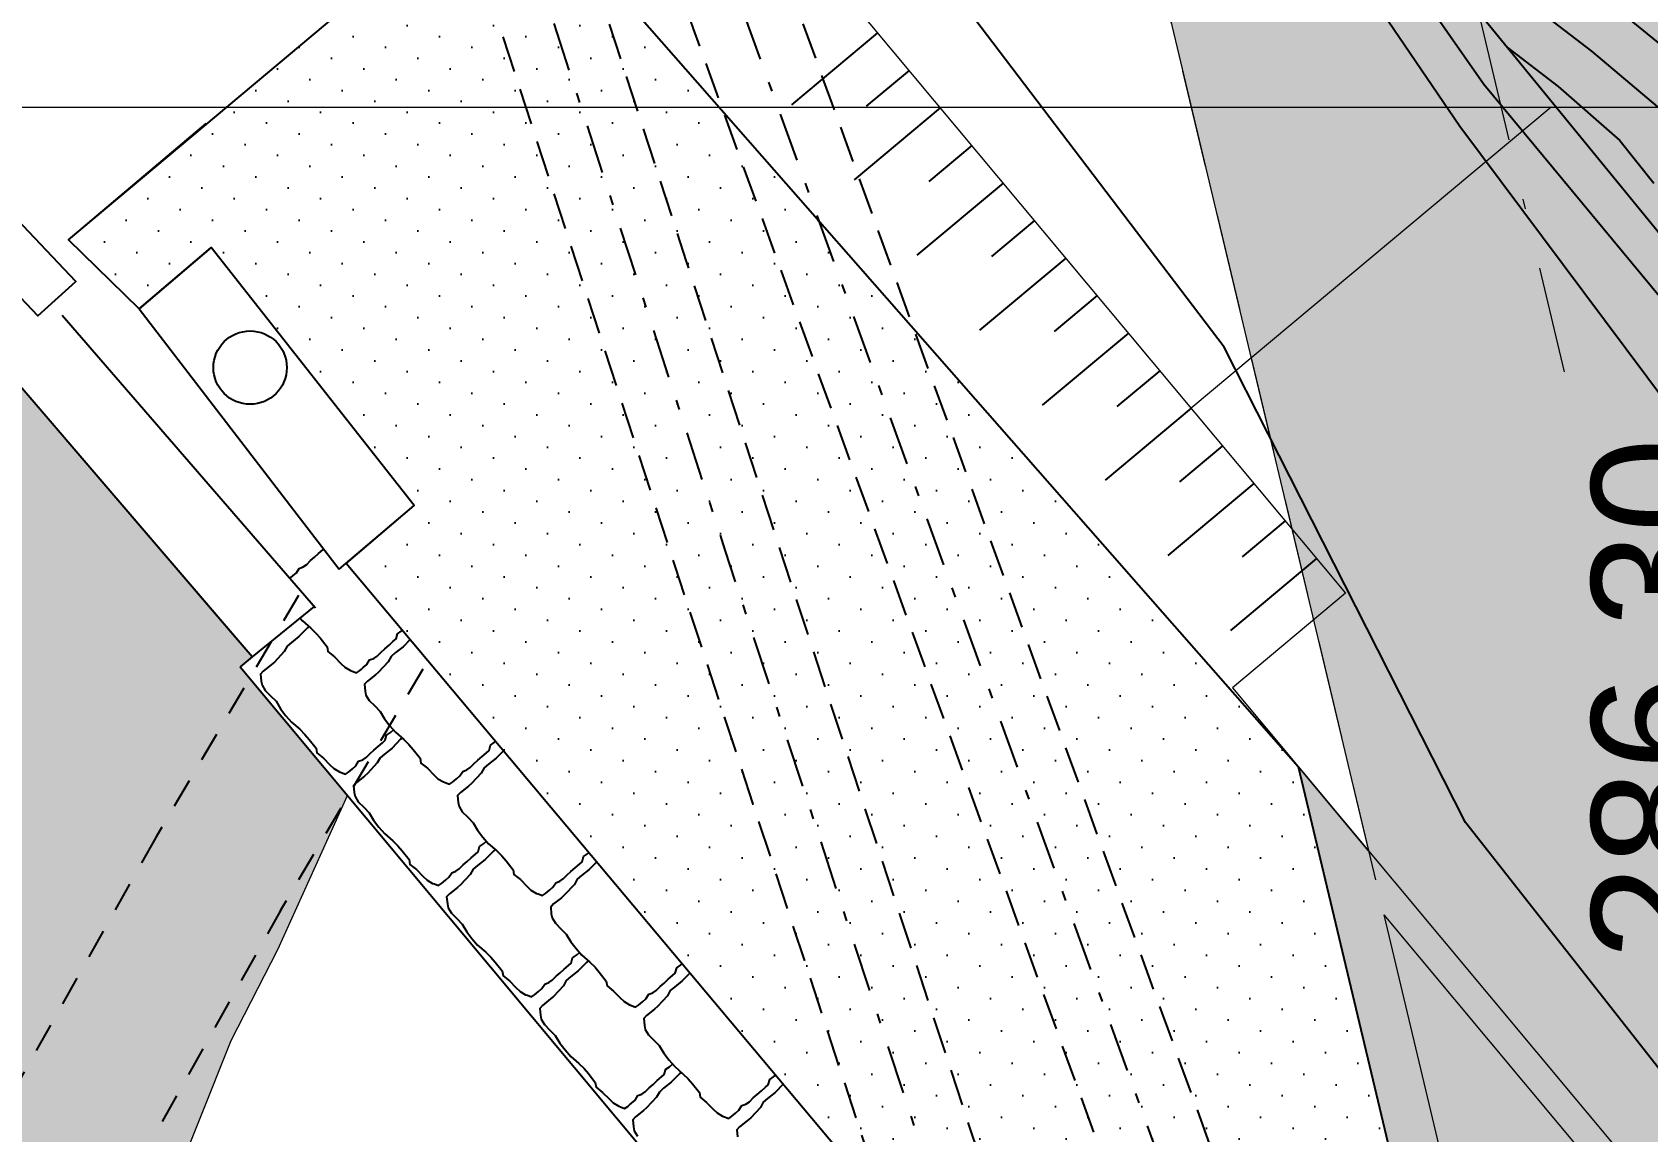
# Model space of a CAD drawing. Extents: x 62300 to 62842, y 108162 to 108787.
# Drawn here: x 62469.27 to 62485.79, y 108539.53 to 108550.77 of the extents above; entities that cross this region are included whole.
import ezdxf
from ezdxf.enums import TextEntityAlignment as Align

# ---------------------------------------------------------------- set-up
doc = ezdxf.new("R2010")
doc.units = 0
doc.header["$LTSCALE"] = 0.999985
doc.header["$MEASUREMENT"] = 0
for name, pattern in [('DASHED', [2.25, 2, -0.25]), ('DOT', [0.55, 0.3, -0.25]), ('NASCOSTA', [9.525, 6.35, -3.175]), ('TRATTEGGIATA', [0.75, 0.5, -0.25]), ('TRATTEGGIATA2', [0.375, 0.25, -0.125]), ('TRATTOPUNTO2', [0.5, 0.25, -0.125, 0, -0.125])]:
    doc.linetypes.add(name, pattern=pattern)
for name, color, linetype in [('-GZ-Bord route', 7, 'Continuous'), ('Bâti', 7, 'Continuous'), ('Conduite 1000', 170, 'Continuous'), ('coordinate', 2, 'Continuous'), ('curve livello 1m', 2, 'Continuous'), ('curve livello 5m', 7, 'Continuous'), ('GéoSEBESélec', 6, 'Continuous'), ('Limite fiume', 6, 'Continuous'), ('LIN010TR', 2, 'NASCOSTA'), ('LIN018CO', 6, 'Continuous'), ('LIN025CO', 7, 'Continuous'), ('LIN035CO', 1, 'Continuous'), ('LINCOLO-ROSSO-025', 10, 'Continuous'), ('pendenze', 2, 'Continuous'), ('Per+Mod Surf', 7, 'Continuous'), ('sezioni', 7, 'Continuous'), ('TEXT035', 1, 'Continuous'), ('TRATTCOLO-32', 255, 'Continuous')]:
    doc.layers.add(name, color=color, linetype=linetype)
doc.layers.add('0_Hatch', color=2, linetype='Continuous', lineweight=9)
doc.layers.add('Colori bordi', color=5, linetype='Continuous', plot=False)
doc.styles.add('ARIAL', font='arial.ttf')

# ---------------------------------------------------------------- blocks, each defined once
blk = doc.blocks.new('CIRCLE')
at = {"color": 0}
blk.add_circle((0, 0), 0.375, dxfattribs=at)
at = {"flags": 1}
for tag, p in [('POINTNUMBER', (0, 0)), ('COMMENT', (0, -1.25))]:
    blk.add_attdef(tag, p, '', height=1, dxfattribs=at)
blk = doc.blocks.new('quote')
at = {"layer": 'LIN018CO'}
for p, q in [((0.0007, 0.0007), (-0.0007, -0.0007)), ((0.0007, -0.0007), (-0.0007, 0.0007))]:
    blk.add_line(p, q, dxfattribs=at)
at = {"layer": 'LIN035CO'}
for p, q in [((-0.0133, 0.0133), (-0.1061, 0.1061)), ((0.1061, 0.1061), (0.0133, 0.0133)), ((-0.0133, -0.0133), (-0.1061, -0.1061)), ((0.1061, -0.1061), (0.0133, -0.0133))]:
    blk.add_line(p, q, dxfattribs=at)
at = {"layer": 'TEXT035', "style": 'ARIAL'}
blk.add_attdef('VALORE', text='', height=0.25, dxfattribs=at).set_placement((0, 0.3299), align=Align.CENTER)
blk = doc.blocks.new('CONTORNO')
at = {"layer": 'Colori bordi', "lineweight": 0, "ltscale": 2, "flags": 128}
blk.add_lwpolyline([(-22.578, 81.44), (16.586, -82.868), (15.866, -82.007), (19.27, -96.287), (18.407, -96.98), (19.153, -100.108)], dxfattribs=at)

msp = doc.modelspace()

# ---------------------------------------------------------------- hatches: boundary and pattern name
at = {"layer": '0_Hatch'}
h = msp.add_hatch(color=23, dxfattribs=at)
h.dxf.hatch_style = 1
h.paths.add_polyline_path([(62483.297, 108515.684), (62482.032, 108517.097), (62480.797, 108518.624), (62479.381, 108520.094), (62478.303, 108521.736), (62477.321, 108523.279), (62476.207, 108524.706), (62475.417, 108526.585), (62474.691, 108527.672), (62474.199, 108528.908), (62472.861, 108530.056), (62471.982, 108530.92), (62470.881, 108534.491), (62470.759, 108537.242), (62470.68, 108538.889), (62471.308, 108540.459), (62471.782, 108541.391), (62472.496, 108542.964), (62471.397, 108544.28), (62471.521, 108544.381), (62471.307, 108544.63), (62468.158, 108548.302), (62467.459, 108547.562), (62466.818, 108546.48), (62466.033, 108544.564), (62465.943, 108542.034), (62464.463, 108541.58), (62464.922, 108540.056), (62465.635, 108538.368), (62466.526, 108536.084), (62467.294, 108533.586), (62467.904, 108531.734), (62468.335, 108529.356), (62469.135, 108527.456), (62470.188, 108525.91), (62471.267, 108524.698), (62472.873, 108522.774), (62474.189, 108520.808), (62475.889, 108518.535), (62477.975, 108515.927), (62480.167, 108513.315), (62482.457, 108510.57), (62484.555, 108507.662), (62486.92, 108504.999), (62489.135, 108502.419), (62490.622, 108500.479), (62491.827, 108498.973), (62493.129, 108497.806), (62494.48, 108496.495), (62496.19, 108495.56), (62497.731, 108495.16), (62499.247, 108494.765), (62500.926, 108494.352), (62502.672, 108493.881), (62504.595, 108493.435), (62506.229, 108492.99), (62508.5, 108492.315), (62510.226, 108491.698), (62512.018, 108490.794), (62513.477, 108490.005), (62515.152, 108489.294), (62513.59, 108490.987), (62513.852, 108495.246), (62509.551, 108501.17), (62508.982, 108501.068), (62506.616, 108500.849), (62505.254, 108500.524), (62503.455, 108500.237), (62501.638, 108500.05), (62499.811, 108499.923), (62498.418, 108499.75), (62497.259, 108500.191), (62496.031, 108500.762), (62495.132, 108501.512), (62493.506, 108503.289), (62492.119, 108504.715), (62490.787, 108506.486), (62489.29, 108508.763), (62487.365, 108510.725), (62486.104, 108512.363), (62484.545, 108514.141)])
at = {"layer": 'LINCOLO-ROSSO-025', "linetype": 'Continuous', "lineweight": 0}
msp.add_hatch(color=256, dxfattribs=at).paths.add_polyline_path([(62469.347, 108625.982), (62463.354, 108624.554), (62482.936, 108542.4), (62482.217, 108543.261), (62485.62, 108528.981), (62484.758, 108528.288), (62485.503, 108525.16), (62493.401, 108518.757), (62496.282, 108519.444), (62494.79, 108521.391), (62492.516, 108530.934), (62491.797, 108531.794)])
at = {"layer": 'pendenze', "linetype": 'Continuous'}
h = msp.add_hatch(dxfattribs=at)
h.set_pattern_fill('DOTS', color=256, scale=5, angle=-45, style=0)
h.set_pattern_definition([(225, (0, 0), (0.11048543456, -0.3314563037), [0, -0.3125])])
h.paths.add_polyline_path([(62481.776, 108535.366), (62481.261, 108534.878), (62472.483, 108545.338), (62473.178, 108545.93), (62471.102, 108548.566), (62470.366, 108547.939), (62469.644, 108548.644), (62474.162, 108552.434), (62480.831, 108544.839), (62482.217, 108543.261), (62485.026, 108531.477)])

# ---------------------------------------------------------------- linework, layer by layer
at = {"layer": '-GZ-Bord route', "flags": 128}
for points in [[(62498.155, 108525.51), (62495.275, 108528.894), (62490.572, 108534.581), (62487.994, 108537.515), (62483.927, 108542.689), (62481.46, 108547.547), (62478.016, 108552.084), (62474.94, 108556.304), (62470.895, 108560.849), (62466.854, 108565.077), (62462.762, 108569.767), (62459.619, 108573.3)], [(62465.793, 108572.436), (62469.569, 108567.904), (62473.466, 108563.359), (62477.339, 108558.804), (62480.998, 108554.031), (62483.872, 108549.807), (62487.262, 108545.269), (62491.196, 108540.506), (62493.842, 108536.502), (62497.576, 108531.475), (62500.796, 108527.552), (62504.292, 108523.638)]]:
    msp.add_lwpolyline(points, dxfattribs=at)
at = {"linetype": 'Continuous', "lineweight": 0, "flags": 128}
msp.add_lwpolyline([(62474.199, 108528.908), (62472.861, 108530.056), (62471.982, 108530.92), (62470.881, 108534.491), (62470.759, 108537.242), (62470.68, 108538.889), (62471.308, 108540.459), (62471.782, 108541.391), (62472.496, 108542.964)], dxfattribs=at)
at = {"layer": 'Bâti', "linetype": 'Continuous'}
for p, q in [((62471.521, 108544.381), (62466.582, 108550.14)), ((62469.644, 108548.644), (62471.052, 108549.835)), ((62470.366, 108547.939), (62471.098, 108548.562)), ((62473.178, 108545.93), (62471.102, 108548.566)), ((62470.366, 108547.939), (62472.411, 108545.277)), ((62469.579, 108547.875), (62472.168, 108544.884)), ((62472.411, 108545.277), (62473.178, 108545.93)), ((62472.156, 108544.897), (62471.521, 108544.381))]:
    msp.add_line(p, q, dxfattribs=at)
at = {"layer": 'Bâti', "linetype": 'DOT'}
for p, q in [((62471.995, 108545.009), (62470.535, 108542.537)), ((62473.267, 108544.257), (62471.807, 108541.785)), ((62470.535, 108542.537), (62468.861, 108539.553)), ((62471.824, 108541.814), (62470.15, 108538.83))]:
    msp.add_line(p, q, dxfattribs=at)
at = {"layer": 'Bâti', "linetype": 'Continuous', "flags": 128}
msp.add_lwpolyline([(62408.53, 108616.222), (62417.105, 108604.218), (62426.043, 108593.379), (62435.934, 108582.453), (62456.713, 108561.2), (62469.331, 108547.867), (62469.718, 108548.22), (62457.091, 108561.564), (62436.315, 108582.812), (62426.44, 108593.721), (62417.52, 108604.538), (62408.949, 108616.484), (62413.759, 108619.441)], dxfattribs=at)
at = {"layer": 'Colori bordi', "linetype": 'Continuous', "lineweight": 0, "flags": 128}
msp.add_lwpolyline([(62485.503, 108525.16), (62484.758, 108528.288), (62471.397, 108544.28), (62471.521, 108544.381), (62471.307, 108544.63), (62466.582, 108550.14), (62461.323, 108555.669), (62452.234, 108564.908), (62445.975, 108571.355), (62438.597, 108578.993), (62431.968, 108586.051), (62422.759, 108596.383), (62419.614, 108600.43), (62408.579, 108615.912)], dxfattribs=at)
at = {"layer": 'Conduite 1000', "linetype": 'TRATTEGGIATA2', "ltscale": 1.5, "flags": 128}
for points, elevation in [([(62462.951, 108569.266), (62468.482, 108563.313), (62474.066, 108557.787), (62475.014, 108556.513), (62475.806, 108554.754), (62477.042, 108551.158), (62484.673, 108530.139), (62485.796, 108527.96), (62486.539, 108527.03), (62496.147, 108515.461), (62498.015, 108513.188), (62499.314, 108511.67), (62499.508, 108511.447), (62501.86, 108508.75), (62502.044, 108508.532), (62503.096, 108507.296), (62503.169, 108507.21), (62506.669, 108502.962), (62510.917, 108497.796), (62515.172, 108492.623), (62520.198, 108486.553), (62525.225, 108480.482), (62530.361, 108474.313), (62535.499, 108468.144), (62540.212, 108462.497), (62544.926, 108456.851), (62565.713, 108432.084), (62567.128, 108430.36), (62568.411, 108428.898), (62569.163, 108427.961), (62570.114, 108426.834), (62570.457, 108426.45), (62575.082, 108420.662), (62582.399, 108411.97), (62582.754, 108410.872), (62581.736, 108410.542), (62581.445, 108411.441), (62574.254, 108419.984), (62569.64, 108425.759), (62569.306, 108426.133), (62568.337, 108427.281), (62567.592, 108428.209), (62566.312, 108429.667), (62564.89, 108431.401), (62544.106, 108456.164), (62539.391, 108461.812), (62534.677, 108467.459), (62529.539, 108473.629), (62524.402, 108479.799), (62519.374, 108485.87), (62514.347, 108491.942), (62510.09, 108497.117), (62505.844, 108502.281), (62502.347, 108506.525), (62502.28, 108506.604), (62501.229, 108507.839), (62501.048, 108508.052), (62498.701, 108510.744), (62498.504, 108510.971), (62497.195, 108512.501), (62495.322, 108514.78), (62485.71, 108526.354), (62484.894, 108527.375), (62483.691, 108529.709), (62476.034, 108550.802), (62474.81, 108554.36), (62474.086, 108555.967), (62473.256, 108557.084), (62467.714, 108562.568), (62462.167, 108568.537)], 279.04), ([(62463.405, 108565.574), (62465.133, 108563.791), (62469.02, 108559.793), (62472.915, 108555.789), (62473.768, 108554.683), (62474.27, 108553.501), (62475.053, 108551.212), (62475.959, 108548.424), (62476.864, 108545.64), (62482.403, 108528.776), (62483.598, 108526.257), (62484.158, 108525.609), (62494.437, 108513.44), (62495.976, 108511.575), (62496.99, 108510.456), (62498.469, 108508.942), (62499.969, 108507.403), (62500.142, 108507.214), (62501.341, 108505.952), (62503.051, 108503.871), (62504.767, 108501.782), (62509.889, 108495.622), (62515.014, 108489.461), (62518.195, 108485.622), (62525.264, 108477.098), (62530.391, 108470.978), (62534.032, 108466.633), (62535.529, 108464.845), (62535.642, 108464.708), (62536.737, 108463.404), (62545.242, 108453.253), (62545.418, 108453.044), (62561.204, 108434.247), (62563.166, 108431.887), (62565.561, 108428.98), (62566.396, 108428.011), (62567.418, 108426.731), (62568.805, 108425.067), (62572.623, 108420.422), (62576.608, 108415.646), (62580.658, 108410.792), (62581.152, 108409.337), (62580.139, 108408.993), (62579.709, 108410.26), (62575.787, 108414.96), (62571.799, 108419.739), (62567.981, 108424.384), (62566.589, 108426.054), (62565.572, 108427.328), (62564.743, 108428.291), (62562.342, 108431.205), (62560.383, 108433.561), (62544.599, 108452.356), (62544.422, 108452.566), (62535.917, 108462.716), (62534.82, 108464.023), (62534.706, 108464.161), (62533.211, 108465.946), (62529.571, 108470.291), (62524.442, 108476.413), (62517.372, 108484.939), (62514.19, 108488.777), (62509.066, 108494.938), (62503.943, 108501.1), (62502.224, 108503.191), (62500.538, 108505.243), (62499.359, 108506.485), (62499.192, 108506.668), (62497.703, 108508.194), (62496.211, 108509.723), (62495.167, 108510.875), (62493.616, 108512.754), (62483.344, 108524.914), (62482.694, 108525.668), (62481.407, 108528.378), (62475.846, 108545.308), (62474.941, 108548.093), (62474.037, 108550.874), (62473.27, 108553.119), (62472.836, 108554.139), (62472.105, 108555.087), (62468.252, 108559.048), (62464.365, 108563.045), (62462.637, 108564.829)], 277.833)]:
    msp.add_lwpolyline(points, close=True, dxfattribs=dict(at, elevation=elevation))
at = {"layer": 'Conduite 1000', "linetype": 'TRATTOPUNTO2', "ltscale": 2, "flags": 128}
for points, elevation in [([(62462.559, 108568.901), (62468.098, 108562.94), (62473.661, 108557.435), (62474.55, 108556.24), (62475.308, 108554.557), (62476.538, 108550.98), (62484.182, 108529.924), (62485.345, 108527.667), (62486.124, 108526.692), (62495.734, 108515.121), (62497.605, 108512.844), (62498.909, 108511.32), (62499.105, 108511.096), (62501.454, 108508.401), (62501.636, 108508.186), (62502.688, 108506.95), (62502.758, 108506.868), (62506.256, 108502.622), (62510.504, 108497.456), (62514.759, 108492.282), (62519.786, 108486.211), (62524.813, 108480.14), (62529.95, 108473.971), (62535.088, 108467.802), (62539.801, 108462.154), (62544.516, 108456.507), (62565.301, 108431.742), (62566.72, 108430.013), (62568.001, 108428.553), (62568.75, 108427.621), (62569.71, 108426.484), (62570.049, 108426.105), (62574.668, 108420.323), (62581.922, 108411.705), (62582.245, 108410.707)], 279.04), ([(62463.021, 108565.201), (62464.749, 108563.418), (62468.636, 108559.42), (62472.51, 108555.438), (62473.302, 108554.411), (62473.77, 108553.31), (62474.545, 108551.043), (62475.45, 108548.258), (62476.355, 108545.474), (62481.905, 108528.577), (62483.146, 108525.962), (62483.751, 108525.261), (62494.026, 108513.097), (62495.571, 108511.225), (62496.601, 108510.09), (62498.086, 108508.568), (62499.58, 108507.036), (62499.751, 108506.85), (62500.939, 108505.597), (62502.637, 108503.531), (62504.355, 108501.441), (62509.478, 108495.28), (62514.602, 108489.119), (62517.784, 108485.281), (62524.853, 108476.755), (62529.981, 108470.634), (62533.622, 108466.289), (62535.117, 108464.503), (62535.231, 108464.366), (62536.327, 108463.06), (62544.832, 108452.909), (62545.008, 108452.7), (62560.794, 108433.904), (62562.754, 108431.546), (62565.152, 108428.636), (62565.984, 108427.67), (62567.003, 108426.392), (62568.393, 108424.725), (62572.211, 108420.08), (62576.198, 108415.303), (62580.184, 108410.526), (62580.646, 108409.165)], 277.833)]:
    msp.add_lwpolyline(points, dxfattribs=dict(at, elevation=elevation))
at = {"layer": 'coordinate', "linetype": 'Continuous', "lineweight": 0}
msp.add_line((62300, 108550), (62494.639, 108550), dxfattribs=at)
at = {"layer": 'curve livello 1m'}
msp.add_line((62481.068, 108554.638), (62490.287, 108543.354), dxfattribs=at)
at = {"layer": 'curve livello 1m', "flags": 128}
for points in [[(62485.894, 108550.006), (62485.22, 108550.575), (62484.404, 108551.2)], [(62484.361, 108550.608), (62484.876, 108550.211), (62485.507, 108549.662), (62485.854, 108549.224)]]:
    msp.add_lwpolyline(points, dxfattribs=at)
at = {"layer": 'curve livello 5m', "flags": 128}
msp.add_lwpolyline([(62485.548, 108550.946), (62486.28, 108550.35)], dxfattribs=at)
at = {"layer": 'Limite fiume', "linetype": 'Continuous'}
for p, q in [((62471.521, 108544.381), (62471.397, 108544.28)), ((62471.397, 108544.28), (62484.758, 108528.288))]:
    msp.add_line(p, q, dxfattribs=at)
at = {"layer": 'Limite fiume', "linetype": 'Continuous', "flags": 128}
msp.add_lwpolyline([(62481.776, 108535.366), (62481.261, 108534.878), (62472.483, 108545.338), (62473.178, 108545.93), (62471.102, 108548.566), (62470.366, 108547.939), (62469.644, 108548.644), (62474.162, 108552.434), (62480.831, 108544.839), (62482.217, 108543.261), (62485.026, 108531.477)], close=True, dxfattribs=at)
at = {"layer": 'LIN010TR', "linetype": 'TRATTOPUNTO2', "lineweight": 0, "ltscale": 5, "flags": 128}
msp.add_lwpolyline([(62455.145, 108672.281), (62484.936, 108547.295)], dxfattribs=at)
at = {"layer": 'LIN018CO'}
for p, q in [((62477.917, 108550.76), (62477.036, 108550.025)), ((62478.238, 108550.377), (62477.799, 108550.01)), ((62478.558, 108549.993), (62477.677, 108549.257)), ((62478.879, 108549.609), (62478.44, 108549.243)), ((62479.199, 108549.226), (62478.319, 108548.49)), ((62479.52, 108548.842), (62479.081, 108548.476)), ((62479.84, 108548.458), (62478.96, 108547.723)), ((62480.161, 108548.075), (62479.722, 108547.708)), ((62480.482, 108547.691), (62479.601, 108546.955)), ((62480.802, 108547.307), (62480.364, 108546.941)), ((62481.123, 108546.923), (62480.242, 108546.188)), ((62481.443, 108546.54), (62481.005, 108546.173)), ((62481.764, 108546.156), (62480.883, 108545.42)), ((62482.084, 108545.772), (62481.646, 108545.406)), ((62482.405, 108545.389), (62481.524, 108544.653))]:
    msp.add_line(p, q, dxfattribs=at)
at = {"layer": 'LIN025CO', "linetype": 'TRATTEGGIATA', "lineweight": 0, "ltscale": 2}
msp.add_line((62439.65, 108724.004), (62483.092, 108541.745), dxfattribs=at)
at = {"layer": 'LIN025CO', "linetype": 'Continuous', "lineweight": 0}
for p, q in [((62482.217, 108543.261), (62486.548, 108525.091)), ((62482.217, 108543.261), (62492.516, 108530.933)), ((62483.092, 108541.745), (62487.034, 108525.207)), ((62483.092, 108541.745), (62491.953, 108531.14))]:
    msp.add_line(p, q, dxfattribs=at)
at = {"layer": 'pendenze', "linetype": 'Continuous', "flags": 128}
for points in [[(62471.908, 108545.184), (62471.918, 108545.192), (62471.937, 108545.21), (62471.973, 108545.24), (62472.002, 108545.286), (62472.044, 108545.302), (62472.079, 108545.325), (62472.118, 108545.367), (62472.158, 108545.401), (62472.201, 108545.439), (62472.244, 108545.477), (62472.252, 108545.483)], [(62472.011, 108544.779), (62472.036, 108544.75), (62472.12, 108544.677), (62472.172, 108544.626), (62472.216, 108544.575), (62472.288, 108544.485), (62472.295, 108544.436), (62472.362, 108544.383), (62472.427, 108544.316), (62472.469, 108544.276), (62472.526, 108544.242), (62472.526, 108544.242), (62472.544, 108544.237), (62472.587, 108544.22), (62472.618, 108544.24), (62472.638, 108544.257), (62472.657, 108544.274), (62472.693, 108544.305), (62472.722, 108544.351), (62472.764, 108544.366), (62472.799, 108544.39), (62472.839, 108544.431), (62472.878, 108544.465), (62472.921, 108544.503), (62472.964, 108544.541), (62472.992, 108544.565), (62473.007, 108544.619), (62473.046, 108544.646), (62473.056, 108544.655)], [(62472.104, 108544.691), (62472.088, 108544.679), (62472, 108544.589), (62471.922, 108544.528), (62471.878, 108544.49), (62471.849, 108544.437), (62471.749, 108544.329), (62471.717, 108544.302), (62471.635, 108544.237), (62471.607, 108544.206), (62471.613, 108544.135), (62471.622, 108544.094), (62471.655, 108544.04), (62471.71, 108543.984), (62471.765, 108543.928), (62471.812, 108543.851), (62471.866, 108543.781), (62471.924, 108543.714), (62472.008, 108543.642), (62472.06, 108543.59), (62472.104, 108543.539), (62472.176, 108543.449), (62472.183, 108543.4), (62472.25, 108543.347), (62472.315, 108543.28), (62472.357, 108543.24), (62472.414, 108543.206), (62472.414, 108543.206), (62472.432, 108543.201), (62472.475, 108543.184), (62472.506, 108543.204), (62472.526, 108543.221), (62472.546, 108543.238), (62472.581, 108543.269), (62472.61, 108543.315), (62472.652, 108543.33), (62472.687, 108543.354), (62472.727, 108543.395), (62472.766, 108543.43), (62472.809, 108543.467), (62472.853, 108543.505), (62472.88, 108543.529), (62472.895, 108543.583), (62472.934, 108543.61), (62472.965, 108543.637)], [(62473.136, 108544.56), (62473.064, 108544.486), (62472.985, 108544.424), (62472.942, 108544.387), (62472.912, 108544.333), (62472.812, 108544.226), (62472.781, 108544.198), (62472.699, 108544.134), (62472.671, 108544.103), (62472.677, 108544.032), (62472.685, 108543.991), (62472.718, 108543.937), (62472.774, 108543.881), (62472.829, 108543.825), (62472.875, 108543.748), (62472.93, 108543.678), (62472.988, 108543.611), (62473.071, 108543.538), (62473.123, 108543.487), (62473.168, 108543.436), (62473.239, 108543.346), (62473.247, 108543.297), (62473.313, 108543.244), (62473.379, 108543.177), (62473.421, 108543.137), (62473.477, 108543.103), (62473.477, 108543.103), (62473.496, 108543.098), (62473.539, 108543.081), (62473.57, 108543.101), (62473.589, 108543.118), (62473.609, 108543.135), (62473.644, 108543.166), (62473.674, 108543.212), (62473.715, 108543.227), (62473.75, 108543.251), (62473.79, 108543.292), (62473.829, 108543.326), (62473.873, 108543.364), (62473.916, 108543.402), (62473.944, 108543.426), (62473.958, 108543.48), (62473.997, 108543.507), (62474.01, 108543.518)], [(62473.056, 108543.552), (62473.039, 108543.54), (62472.952, 108543.45), (62472.873, 108543.389), (62472.83, 108543.351), (62472.8, 108543.298), (62472.701, 108543.19), (62472.669, 108543.163), (62472.587, 108543.098), (62472.559, 108543.067), (62472.565, 108542.996), (62472.573, 108542.955), (62472.606, 108542.901), (62472.662, 108542.845), (62472.717, 108542.789), (62472.763, 108542.712), (62472.818, 108542.642), (62472.876, 108542.575), (62472.96, 108542.503), (62473.011, 108542.451), (62473.056, 108542.4), (62473.127, 108542.31), (62473.135, 108542.261), (62473.202, 108542.208), (62473.267, 108542.141), (62473.309, 108542.101), (62473.366, 108542.067), (62473.366, 108542.067), (62473.384, 108542.062), (62473.427, 108542.045), (62473.458, 108542.065), (62473.477, 108542.082), (62473.497, 108542.099), (62473.533, 108542.13), (62473.562, 108542.176), (62473.603, 108542.191), (62473.638, 108542.215), (62473.678, 108542.256), (62473.718, 108542.291), (62473.761, 108542.328), (62473.804, 108542.366), (62473.832, 108542.39), (62473.847, 108542.444), (62473.885, 108542.471), (62473.917, 108542.498)], [(62474.09, 108543.423), (62474.015, 108543.347), (62473.937, 108543.285), (62473.894, 108543.248), (62473.864, 108543.194), (62473.764, 108543.087), (62473.733, 108543.059), (62473.65, 108542.995), (62473.622, 108542.964), (62473.629, 108542.893), (62473.637, 108542.852), (62473.67, 108542.798), (62473.725, 108542.742), (62473.781, 108542.686), (62473.827, 108542.609), (62473.881, 108542.539), (62473.939, 108542.472), (62474.023, 108542.399), (62474.075, 108542.348), (62474.119, 108542.297), (62474.191, 108542.206), (62474.198, 108542.158), (62474.265, 108542.105), (62474.331, 108542.038), (62474.372, 108541.998), (62474.429, 108541.964), (62474.429, 108541.964), (62474.447, 108541.959), (62474.49, 108541.942), (62474.521, 108541.962), (62474.541, 108541.979), (62474.561, 108541.996), (62474.596, 108542.027), (62474.625, 108542.073), (62474.667, 108542.088), (62474.702, 108542.112), (62474.742, 108542.153), (62474.781, 108542.187), (62474.824, 108542.225), (62474.868, 108542.263), (62474.895, 108542.287), (62474.91, 108542.341), (62474.949, 108542.368), (62474.964, 108542.381)], [(62474.008, 108542.413), (62473.991, 108542.401), (62473.903, 108542.311), (62473.825, 108542.25), (62473.782, 108542.212), (62473.752, 108542.159), (62473.652, 108542.051), (62473.621, 108542.024), (62473.539, 108541.959), (62473.51, 108541.928), (62473.517, 108541.857), (62473.525, 108541.816), (62473.558, 108541.762), (62473.613, 108541.706), (62473.669, 108541.65), (62473.715, 108541.573), (62473.769, 108541.503), (62473.827, 108541.436), (62473.911, 108541.364), (62473.963, 108541.312), (62474.007, 108541.261), (62474.079, 108541.171), (62474.087, 108541.122), (62474.153, 108541.069), (62474.219, 108541.002), (62474.26, 108540.962), (62474.317, 108540.928), (62474.317, 108540.928), (62474.335, 108540.923), (62474.378, 108540.906), (62474.409, 108540.926), (62474.429, 108540.943), (62474.449, 108540.96), (62474.484, 108540.991), (62474.513, 108541.037), (62474.555, 108541.052), (62474.59, 108541.076), (62474.63, 108541.117), (62474.669, 108541.152), (62474.712, 108541.189), (62474.756, 108541.227), (62474.783, 108541.251), (62474.798, 108541.305), (62474.837, 108541.332), (62474.868, 108541.359)], [(62475.044, 108542.286), (62474.967, 108542.208), (62474.889, 108542.146), (62474.845, 108542.109), (62474.816, 108542.055), (62474.716, 108541.948), (62474.684, 108541.92), (62474.602, 108541.856), (62474.574, 108541.825), (62474.58, 108541.754), (62474.588, 108541.713), (62474.622, 108541.659), (62474.677, 108541.603), (62474.732, 108541.547), (62474.779, 108541.47), (62474.833, 108541.4), (62474.891, 108541.333), (62474.975, 108541.26), (62475.027, 108541.209), (62475.071, 108541.158), (62475.142, 108541.067), (62475.15, 108541.019), (62475.217, 108540.966), (62475.282, 108540.899), (62475.324, 108540.859), (62475.381, 108540.825), (62475.381, 108540.825), (62475.399, 108540.82), (62475.442, 108540.802), (62475.473, 108540.823), (62475.493, 108540.84), (62475.512, 108540.857), (62475.548, 108540.888), (62475.577, 108540.934), (62475.619, 108540.949), (62475.653, 108540.973), (62475.693, 108541.014), (62475.733, 108541.048), (62475.776, 108541.086), (62475.819, 108541.124), (62475.847, 108541.148), (62475.862, 108541.202), (62475.901, 108541.229), (62475.918, 108541.244)], [(62474.959, 108541.274), (62474.942, 108541.262), (62474.855, 108541.172), (62474.777, 108541.111), (62474.733, 108541.073), (62474.704, 108541.02), (62474.604, 108540.912), (62474.572, 108540.885), (62474.49, 108540.82), (62474.462, 108540.789), (62474.468, 108540.718), (62474.476, 108540.677), (62474.51, 108540.623), (62474.565, 108540.567), (62474.62, 108540.511), (62474.667, 108540.434), (62474.721, 108540.364), (62474.779, 108540.297), (62474.863, 108540.225), (62474.915, 108540.173), (62474.959, 108540.122), (62475.03, 108540.032), (62475.038, 108539.983), (62475.105, 108539.93), (62475.17, 108539.863), (62475.212, 108539.823), (62475.269, 108539.789), (62475.269, 108539.789), (62475.287, 108539.784), (62475.33, 108539.767), (62475.361, 108539.787), (62475.381, 108539.804), (62475.4, 108539.821), (62475.436, 108539.852), (62475.465, 108539.898), (62475.507, 108539.913), (62475.541, 108539.937), (62475.581, 108539.978), (62475.621, 108540.012), (62475.664, 108540.05), (62475.707, 108540.088), (62475.735, 108540.112), (62475.75, 108540.166), (62475.789, 108540.193), (62475.82, 108540.22)], [(62475.997, 108541.15), (62475.918, 108541.069), (62475.84, 108541.007), (62475.797, 108540.97), (62475.767, 108540.916), (62475.667, 108540.809), (62475.636, 108540.781), (62475.554, 108540.717), (62475.526, 108540.686), (62475.532, 108540.615), (62475.54, 108540.574), (62475.573, 108540.52), (62475.628, 108540.464), (62475.684, 108540.408), (62475.73, 108540.331), (62475.784, 108540.261), (62475.843, 108540.194), (62475.926, 108540.121), (62475.978, 108540.07), (62476.023, 108540.018), (62476.094, 108539.928), (62476.102, 108539.88), (62476.168, 108539.827), (62476.234, 108539.76), (62476.275, 108539.72), (62476.332, 108539.686), (62476.332, 108539.686), (62476.35, 108539.681), (62476.394, 108539.663), (62476.424, 108539.683), (62476.444, 108539.701), (62476.464, 108539.718), (62476.499, 108539.749), (62476.528, 108539.795), (62476.57, 108539.81), (62476.605, 108539.834), (62476.645, 108539.875), (62476.684, 108539.909), (62476.728, 108539.947), (62476.771, 108539.985), (62476.798, 108540.009), (62476.813, 108540.063), (62476.852, 108540.09), (62476.872, 108540.107)], [(62475.911, 108540.135), (62475.894, 108540.123), (62475.806, 108540.033), (62475.728, 108539.972), (62475.685, 108539.934), (62475.655, 108539.88), (62475.555, 108539.773), (62475.524, 108539.745), (62475.442, 108539.681), (62475.414, 108539.65), (62475.42, 108539.579), (62475.428, 108539.538), (62475.461, 108539.484)], [(62476.951, 108540.013), (62476.87, 108539.929), (62476.792, 108539.868), (62476.748, 108539.831), (62476.719, 108539.777), (62476.619, 108539.67), (62476.587, 108539.642), (62476.505, 108539.578), (62476.477, 108539.547), (62476.483, 108539.476)]]:
    msp.add_lwpolyline(points, dxfattribs=at)
at = {"layer": 'Per+Mod Surf', "linetype": 'Continuous', "flags": 128}
msp.add_lwpolyline([(62455.601, 108586.787), (62456.102, 108585.325), (62459.392, 108581.423), (62461.169, 108578.813), (62462.578, 108577.175), (62466.283, 108572.778), (62468.636, 108570.512), (62469.768, 108568.178), (62471.868, 108565.796), (62473.629, 108563.613), (62474.872, 108563.349), (62476.254, 108562.054), (62477.96, 108559.359), (62481.492, 108553.994), (62484.117, 108550.238), (62487.857, 108545.722), (62491.463, 108541.041), (62493.955, 108536.693), (62497.797, 108531.754), (62500.973, 108527.8), (62504.654, 108524.161)], dxfattribs=at)
at = {"layer": 'sezioni', "linetype": 'Continuous', "lineweight": 0}
for p, q in [((62468.3, 108562.272), (62482.701, 108545.034)), ((62484.805, 108550), (62481.123, 108546.923)), ((62482.701, 108545.034), (62481.544, 108544.066)), ((62481.544, 108544.066), (62482.217, 108543.261))]:
    msp.add_line(p, q, dxfattribs=at)

# ---------------------------------------------------------------- block references
ref = msp.add_blockref('quote', (62487.682, 108541.192), dxfattribs=dict(xscale=5, yscale=5, zscale=5, rotation=90))
ref.add_attrib('VALORE', '286.30', dxfattribs={"layer": 'TEXT035', "height": 1.25, "rotation": 90, "style": 'ARIAL'}).set_placement((62486.466, 108543.951), align=Align.CENTER)
at = {"layer": 'GéoSEBESélec', "linetype": 'DASHED'}
msp.add_blockref('CIRCLE', (62471.5, 108547.339), dxfattribs=at)
at = {"layer": 'TRATTCOLO-32', "linetype": 'Continuous', "lineweight": 0}
msp.add_blockref('CONTORNO', (62466.351, 108625.268), dxfattribs=at)

doc.saveas('drawing.dxf')
